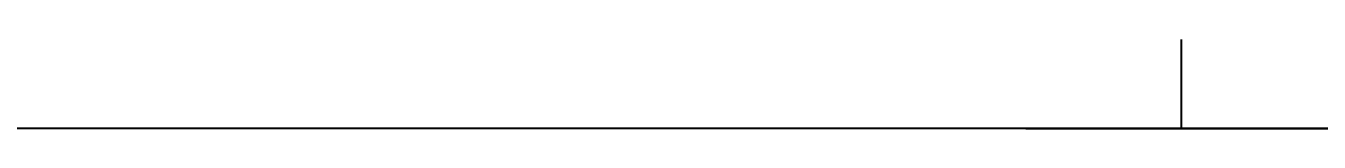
# Model space of a CAD drawing. Header units: millimetres. Extents: x -1593 to 5246, y 0 to 40.
# Drawn here: x 1154 to 1735, y 0 to 40 of the extents above; entities that cross this region are included whole.
import ezdxf
from ezdxf import colors
from ezdxf.entities.mleader import LeaderData, LeaderLine
from ezdxf.math import Vec2, Vec3

# ---------------------------------------------------------------- set-up
doc = ezdxf.new("R2010")
doc.units = ezdxf.units.MM
doc.styles.get("Standard").update_dxf_attribs({"font": ''})
doc.styles.get('Standard').set_extended_font_data('SimSun')

msp = doc.modelspace()

# ---------------------------------------------------------------- hatches: boundary and pattern name
at = {"extrusion": (0, -1, 0)}
h = msp.add_hatch(dxfattribs=at)
h.set_pattern_fill('ANSI31', color=256)
h.paths.add_polyline_path([(1705.4, -876.49), (1700.4, -876.49), (1700.4, -878.99), (1705.4, -878.99)])
h.paths.add_polyline_path([(1705.4, -878.99), (1700.4, -878.99), (1700.4, -883.99), (1705.4, -883.99)])
h.paths.add_polyline_path([(1705.4, -883.99), (1700.4, -883.99), (1700.4, -893.99), (1705.4, -893.99)])
h = msp.add_hatch(dxfattribs=at)
h.set_pattern_fill('ANSI31', color=256)
h.set_pattern_definition([(45, (0, 280), (-2.245064, 2.245064), [])])
h.paths.add_polyline_path([(1705.4, -596.49), (1700.4, -596.49), (1700.4, -598.99), (1705.4, -598.99)])
h.paths.add_polyline_path([(1705.4, -598.99), (1700.4, -598.99), (1700.4, -603.99), (1705.4, -603.99)])
h.paths.add_polyline_path([(1705.4, -603.99), (1700.4, -603.99), (1700.4, -613.99), (1705.4, -613.99)])
h = msp.add_hatch(dxfattribs=at)
h.set_pattern_fill('ANSI31', color=256)
h.set_pattern_definition([(45, (1e-12, 560), (-2.245064, 2.245064), [])])
h.paths.add_polyline_path([(1705.4, -316.49), (1700.4, -316.49), (1700.4, -318.99), (1705.4, -318.99)])
h.paths.add_polyline_path([(1705.4, -318.99), (1700.4, -318.99), (1700.4, -323.99), (1705.4, -323.99)])
h.paths.add_polyline_path([(1705.4, -323.99), (1700.4, -323.99), (1700.4, -333.99), (1705.4, -333.99)])
h = msp.add_hatch(dxfattribs=at)
h.set_pattern_fill('ANSI31', color=256)
h.set_pattern_definition([(45, (1e-12, 840), (-2.245064, 2.245064), [])])
h.paths.add_polyline_path([(1705.4, -36.49), (1700.4, -36.49), (1700.4, -38.99), (1705.4, -38.99)])
h.paths.add_polyline_path([(1705.4, -38.99), (1700.4, -38.99), (1700.4, -43.99), (1705.4, -43.99)])
h.paths.add_polyline_path([(1705.4, -43.99), (1700.4, -43.99), (1700.4, -53.99), (1705.4, -53.99)])
h = msp.add_hatch(dxfattribs=at)
h.set_pattern_fill('ANSI31', color=256)
h.set_pattern_definition([(45, (0, 1120.2206), (-2.245064, 2.245064), [])])
h.paths.add_polyline_path([(1705.4, 243.74), (1700.4, 243.74), (1700.4, 241.24), (1705.4, 241.24)])
h.paths.add_polyline_path([(1705.4, 241.24), (1700.4, 241.24), (1700.4, 236.24), (1705.4, 236.24)])
h.paths.add_polyline_path([(1705.4, 236.24), (1700.4, 236.24), (1700.4, 226.24), (1705.4, 226.24)])
h = msp.add_hatch(dxfattribs=at)
h.set_pattern_fill('ANSI31', color=256)
h.set_pattern_definition([(45, (0, 1257.7206), (-2.245064, 2.245064), [])])
h.paths.add_polyline_path([(1705.4, 381.24), (1700.4, 381.24), (1700.4, 378.74), (1705.4, 378.74)])
h.paths.add_polyline_path([(1705.4, 378.74), (1700.4, 378.74), (1700.4, 373.74), (1705.4, 373.74)])
h.paths.add_polyline_path([(1705.4, 373.74), (1700.4, 373.74), (1700.4, 363.74), (1705.4, 363.74)])

# ---------------------------------------------------------------- linework, layer by layer
msp.add_line((1672.9, 0, -292.89), (1672.9, 40, -292.89))
for p, q in [((1622.9, 0, 507.11), (1602.9, 0, 507.11)), ((1602.9, 0, 507.11), (1602.9, 0, 417.11)), ((1602.9, 0, 417.11), (1602.9, 0, 397.11)), ((1602.9, 0, 397.11), (1652.9, 0, 397.11)), ((1622.9, 0, 1289.81), (1602.9, 0, 1289.81)), ((1602.9, 0, 1289.81), (1602.9, 0, 1199.81)), ((1602.9, 0, 1199.81), (1602.9, 0, 1179.81)), ((1602.9, 0, 1179.81), (1652.9, 0, 1179.81)), ((1622.9, 0, 2792.06), (1602.9, 0, 2792.06)), ((1602.9, 0, 2792.06), (1602.9, 0, 2702.06)), ((1602.9, 0, 2702.06), (1602.9, 0, 2682.06)), ((1602.9, 0, 2682.06), (1652.9, 0, 2682.06)), ((1622.9, 0, 4272.02), (1602.9, 0, 4272.02)), ((1602.9, 0, 4272.02), (1602.9, 0, 4182.02)), ((1602.9, 0, 4182.02), (1602.9, 0, 4162.02)), ((1602.9, 0, 4162.02), (1652.9, 0, 4162.02)), ((1622.9, 0, 5821.3), (1602.9, 0, 5821.3)), ((1602.9, 0, 5821.3), (1602.9, 0, 5731.3)), ((1602.9, 0, 5731.3), (1602.9, 0, 5711.3)), ((1602.9, 0, 5711.3), (1652.9, 0, 5711.3)), ((1642.9, 0, 417.11), (1622.9, 0, 417.11)), ((1622.9, 0, 417.11), (1622.9, 0, 467.11)), ((1622.9, 0, 467.11), (1622.9, 0, 487.11)), ((1622.9, 0, 487.11), (1672.9, 0, 487.11)), ((1652.9, 0, 507.11), (1622.9, 0, 507.11)), ((1672.9, 0, 1269.81), (1622.9, 0, 1269.81)), ((1622.9, 0, 1269.81), (1622.9, 0, 1199.81)), ((1622.9, 0, 1199.81), (1672.9, 0, 1199.81)), ((1652.9, 0, 1289.81), (1622.9, 0, 1289.81)), ((1672.9, 0, 2772.06), (1622.9, 0, 2772.06)), ((1622.9, 0, 2772.06), (1622.9, 0, 2702.06)), ((1622.9, 0, 2702.06), (1672.9, 0, 2702.06)), ((1652.9, 0, 2792.06), (1622.9, 0, 2792.06)), ((1672.9, 0, 4252.02), (1622.9, 0, 4252.02)), ((1622.9, 0, 4252.02), (1622.9, 0, 4182.02)), ((1622.9, 0, 4182.02), (1672.9, 0, 4182.02)), ((1652.9, 0, 4272.02), (1622.9, 0, 4272.02)), ((1672.9, 0, 5801.3), (1622.9, 0, 5801.3)), ((1622.9, 0, 5801.3), (1622.9, 0, 5731.3)), ((1622.9, 0, 5731.3), (1672.9, 0, 5731.3)), ((1652.9, 0, 5821.3), (1622.9, 0, 5821.3)), ((1692.9, 0, 437.11), (1642.9, 0, 437.11)), ((1692.9, 0, 467.11), (1642.9, 0, 467.11)), ((1642.9, 0, 467.11), (1642.9, 0, 437.11)), ((1672.9, 0, 417.11), (1642.9, 0, 417.11)), ((1692.9, 0, 1219.81), (1642.9, 0, 1219.81)), ((1642.9, 0, 1219.81), (1642.9, 0, 1249.81)), ((1642.9, 0, 1249.81), (1692.9, 0, 1249.81)), ((1692.9, 0, 2722.06), (1642.9, 0, 2722.06)), ((1642.9, 0, 2722.06), (1642.9, 0, 2752.06)), ((1642.9, 0, 2752.06), (1692.9, 0, 2752.06)), ((1692.9, 0, 4202.02), (1642.9, 0, 4202.02)), ((1642.9, 0, 4202.02), (1642.9, 0, 4232.02)), ((1642.9, 0, 4232.02), (1692.9, 0, 4232.02)), ((1692.9, 0, 5751.3), (1642.9, 0, 5751.3)), ((1642.9, 0, 5751.3), (1642.9, 0, 5781.3)), ((1642.9, 0, 5781.3), (1692.9, 0, 5781.3)), ((1652.9, 0, 397.11), (1652.9, 0, -1002.89)), ((1652.9, 0, -1002.89), (1652.9, 0, -1022.89)), ((1652.9, 0, -1022.89), (2712.9, 0, -1022.89)), ((1672.9, 0, 557.11), (1652.9, 0, 557.11)), ((1652.9, 0, 557.11), (1652.9, 0, 507.11)), ((1652.9, 0, 5002.02), (1652.9, 0, 4272.02)), ((1692.9, 0, 5042.02), (1652.9, 0, 5042.02)), ((1652.9, 0, 5042.02), (1652.9, 0, 5002.02)), ((1692.9, 0, 3962.02), (1652.9, 0, 3962.02)), ((1652.9, 0, 3962.02), (1652.9, 0, 4002.02)), ((1652.9, 0, 6551.3), (1652.9, 0, 5821.3)), ((1692.9, 0, 6591.3), (1652.9, 0, 6591.3)), ((1652.9, 0, 6591.3), (1652.9, 0, 6551.3)), ((1692.9, 0, 5511.3), (1652.9, 0, 5511.3)), ((1652.9, 0, 5511.3), (1652.9, 0, 5551.3)), ((1652.9, 0, 3522.06), (1652.9, 0, 2792.06)), ((1692.9, 0, 3562.06), (1652.9, 0, 3562.06)), ((1652.9, 0, 3562.06), (1652.9, 0, 3522.06)), ((1692.9, 0, 2482.06), (1652.9, 0, 2482.06)), ((1652.9, 0, 2482.06), (1652.9, 0, 2522.06)), ((1652.9, 0, 2019.81), (1652.9, 0, 1289.81)), ((1692.9, 0, 2059.81), (1652.9, 0, 2059.81)), ((1652.9, 0, 2059.81), (1652.9, 0, 2019.81)), ((1692.9, 0, 979.81), (1652.9, 0, 979.81)), ((1652.9, 0, 979.81), (1652.9, 0, 1019.81)), ((1652.9, 0, 1179.81), (1652.9, 0, 1019.81)), ((1652.9, 0, 5711.3), (1652.9, 0, 5551.3)), ((1652.9, 0, 4162.02), (1652.9, 0, 4002.02)), ((1652.9, 0, 2682.06), (1652.9, 0, 2522.06)), ((1692.9, 0, -1002.89), (1672.9, 0, -1002.89)), ((1672.9, 0, -1002.89), (1672.9, 0, 417.11)), ((1672.9, 0, 487.11), (1672.9, 0, 517.11)), ((1672.9, 0, 517.11), (1672.9, 0, 537.11)), ((1672.9, 0, 537.11), (1862.9, 0, 537.11)), ((1672.9, 0, 417.11), (1672.9, 0, 397.11)), ((1672.9, 0, 377.11), (1682.9, 0, 377.11)), ((1672.9, 0, 487.11), (1672.9, 0, 507.11)), ((2732.9, 0, 557.11), (1672.9, 0, 557.11)), ((1672.9, 0, 5002.02), (1672.9, 0, 4252.02)), ((1692.9, 0, 5022.02), (1672.9, 0, 5022.02)), ((1672.9, 0, 5022.02), (1672.9, 0, 5002.02)), ((1692.9, 0, 3982.02), (1672.9, 0, 3982.02)), ((1672.9, 0, 3982.02), (1672.9, 0, 4002.02)), ((1672.9, 0, 6551.3), (1672.9, 0, 5801.3)), ((1692.9, 0, 6571.3), (1672.9, 0, 6571.3)), ((1672.9, 0, 6571.3), (1672.9, 0, 6551.3)), ((1692.9, 0, 5531.3), (1672.9, 0, 5531.3)), ((1672.9, 0, 5531.3), (1672.9, 0, 5551.3)), ((1672.9, 0, 3522.06), (1672.9, 0, 2772.06)), ((1692.9, 0, 3542.06), (1672.9, 0, 3542.06)), ((1672.9, 0, 3542.06), (1672.9, 0, 3522.06)), ((1692.9, 0, 2502.06), (1672.9, 0, 2502.06)), ((1672.9, 0, 2502.06), (1672.9, 0, 2522.06)), ((1672.9, 0, 2019.81), (1672.9, 0, 1269.81)), ((1692.9, 0, 2039.81), (1672.9, 0, 2039.81)), ((1672.9, 0, 2039.81), (1672.9, 0, 2019.81)), ((1692.9, 0, 999.81), (1672.9, 0, 999.81)), ((1672.9, 0, 999.81), (1672.9, 0, 1019.81)), ((1672.9, 0, 1199.81), (1672.9, 0, 1019.81)), ((1672.9, 0, 5731.3), (1672.9, 0, 5551.3)), ((1672.9, 0, 4182.02), (1672.9, 0, 4002.02)), ((1672.9, 0, 2702.06), (1672.9, 0, 2522.06)), ((1682.9, 0, 377.11), (1682.9, 0, 387.11)), ((1682.9, 0, 387.11), (1692.9, 0, 387.11)), ((1692.9, 0, 517.11), (1692.9, 0, 467.11)), ((1692.9, 0, -982.89), (2692.9, 0, -982.89)), ((2692.9, 0, 517.11), (1692.9, 0, 517.11)), ((2692.9, 0, -982.89), (1692.9, 0, -982.89)), ((1692.9, 0, -982.89), (1692.9, 0, 437.11)), ((1692.9, 0, 467.11), (1692.9, 0, 477.11)), ((1692.9, 0, 467.11), (1692.9, 0, 472.11)), ((2712.9, 0, -1002.89), (1692.9, 0, -1002.89)), ((1692.9, 0, -1002.89), (1692.9, 0, -1002.89)), ((1692.9, 0, 437.11), (1692.9, 0, 417.11)), ((1692.9, 0, 467.11), (1692.9, 0, 517.11)), ((1692.9, 0, 437.11), (1692.9, 0, -982.89)), ((1692.9, 0, -883.99), (1692.9, 0, -878.99)), ((1692.9, 0, -878.99), (1700.4, 0, -878.99)), ((1692.9, 0, -603.99), (1692.9, 0, -598.99)), ((1692.9, 0, -598.99), (1700.4, 0, -598.99)), ((1692.9, 0, -74.86), (1692.9, 0, -69.86)), ((1692.9, 0, 330.14), (1692.9, 0, 335.14)), ((1692.9, 0, 330.14), (1692.9, 0, 320.14)), ((1692.9, 0, -613.99), (1742.9, 0, -613.99)), ((1692.9, 0, -893.99), (1742.9, 0, -893.99)), ((1709.58, 0, -876.49), (1692.9, 0, -876.49)), ((1692.9, 0, -876.49), (1702.9, 0, -876.49)), ((1692.9, 0, -876.49), (1697.9, 0, -876.49)), ((1692.9, 0, -603.99), (1692.9, 0, -598.99)), ((1692.9, 0, -598.99), (1700.4, 0, -598.99)), ((1692.9, 0, -613.99), (1742.9, 0, -613.99)), ((1709.58, 0, -596.49), (1692.9, 0, -596.49)), ((1692.9, 0, -596.49), (1702.9, 0, -596.49)), ((1692.9, 0, -596.49), (1697.9, 0, -596.49)), ((1692.9, 0, -74.86), (1692.9, 0, -69.86)), ((1700.4, 0, -883.99), (1692.9, 0, -883.99)), ((1692.9, 0, -883.99), (1700.4, 0, -883.99)), ((1700.4, 0, -603.99), (1692.9, 0, -603.99)), ((1700.4, 0, -603.99), (1692.9, 0, -603.99)), ((1700.4, 0, -603.99), (1692.9, 0, -603.99)), ((1700.4, 0, -878.99), (1692.9, 0, -878.99)), ((1700.4, 0, -323.99), (1692.9, 0, -323.99)), ((1692.9, 0, -323.99), (1692.9, 0, -318.99)), ((1692.9, 0, -318.99), (1700.4, 0, -318.99)), ((1700.4, 0, -43.99), (1692.9, 0, -43.99)), ((1692.9, 0, -43.99), (1692.9, 0, -38.99)), ((1692.9, 0, -38.99), (1700.4, 0, -38.99)), ((1692.9, 0, -53.99), (1742.9, 0, -53.99)), ((1692.9, 0, -333.99), (1742.9, 0, -333.99)), ((1709.58, 0, -316.49), (1692.9, 0, -316.49)), ((1692.9, 0, -316.49), (1702.9, 0, -316.49)), ((1692.9, 0, -316.49), (1697.9, 0, -316.49)), ((1700.4, 0, -43.99), (1692.9, 0, -43.99)), ((1692.9, 0, -43.99), (1692.9, 0, -38.99)), ((1692.9, 0, -38.99), (1700.4, 0, -38.99)), ((1692.9, 0, -53.99), (1742.9, 0, -53.99)), ((1709.58, 0, -36.49), (1692.9, 0, -36.49)), ((1692.9, 0, -36.49), (1702.9, 0, -36.49)), ((1692.9, 0, -36.49), (1697.9, 0, -36.49)), ((1692.9, 0, -323.99), (1700.4, 0, -323.99)), ((1700.4, 0, -318.99), (1692.9, 0, -318.99)), ((1700.4, 0, -43.99), (1692.9, 0, -43.99)), ((1692.9, 0, 485.36), (1692.9, 0, 490.36)), ((1692.9, 0, 485.36), (1692.9, 0, 490.36)), ((1700.4, 0, 236.24), (1692.9, 0, 236.24)), ((1692.9, 0, 236.24), (1692.9, 0, 241.24)), ((1692.9, 0, 241.24), (1700.4, 0, 241.24)), ((1692.9, 0, 226.24), (1742.9, 0, 226.24)), ((1709.58, 0, 243.74), (1692.9, 0, 243.74)), ((1692.9, 0, 243.74), (1702.9, 0, 243.74)), ((1692.9, 0, 243.74), (1697.9, 0, 243.74)), ((1692.9, 0, 236.24), (1700.4, 0, 236.24)), ((1700.4, 0, 241.24), (1692.9, 0, 241.24)), ((1705.4, 0, 376.24), (1692.9, 0, 376.24)), ((1705.4, 0, 381.24), (1692.9, 0, 381.24)), ((1692.9, 0, 376.24), (1700.4, 0, 376.24)), ((1692.9, 0, 376.24), (1700.4, 0, 376.24)), ((1692.9, 0, 376.24), (1700.4, 0, 376.24)), ((1700.4, 0, 381.24), (1692.9, 0, 381.24)), ((1692.9, 0, 366.24), (1700.4, 0, 366.24)), ((1692.9, 0, 366.24), (1700.4, 0, 366.24)), ((1700.4, 0, 376.24), (1692.9, 0, 376.24)), ((1692.9, 0, 381.24), (1700.4, 0, 381.24)), ((1692.9, 0, 366.24), (1700.4, 0, 366.24)), ((1692.9, 0, 5002.02), (1692.9, 0, 4232.02)), ((1692.9, 0, 4002.02), (2692.9, 0, 4002.02)), ((2692.9, 0, 5002.02), (1692.9, 0, 5002.02)), ((1692.9, 0, 5002.02), (1692.9, 0, 4957.02)), ((1729.58, 0, 4965.34), (1692.9, 0, 4965.34)), ((1729.58, 0, 4038.7), (1692.9, 0, 4038.7)), ((1692.9, 0, 3982.02), (2692.9, 0, 3982.02)), ((2692.9, 0, 5022.02), (1692.9, 0, 5022.02)), ((2692.9, 0, 5042.02), (1692.9, 0, 5042.02)), ((1692.9, 0, 3962.02), (2692.9, 0, 3962.02)), ((2692.9, 0, 4002.02), (1692.9, 0, 4002.02)), ((2692.9, 0, 3982.02), (1692.9, 0, 3982.02)), ((2692.9, 0, 3962.02), (1692.9, 0, 3962.02)), ((1692.9, 0, 4002.02), (1692.9, 0, 4047.02)), ((1729.58, 0, 4038.7), (1692.9, 0, 4038.7)), ((1692.9, 0, 6551.3), (1692.9, 0, 5781.3)), ((1692.9, 0, 5551.3), (2692.9, 0, 5551.3)), ((1692.9, 0, 5531.3), (2692.9, 0, 5531.3)), ((1692.9, 0, 5511.3), (2692.9, 0, 5511.3)), ((2692.9, 0, 6551.3), (1692.9, 0, 6551.3)), ((2692.9, 0, 6571.3), (1692.9, 0, 6571.3)), ((2692.9, 0, 6591.3), (1692.9, 0, 6591.3)), ((2692.9, 0, 5551.3), (1692.9, 0, 5551.3)), ((2692.9, 0, 5531.3), (1692.9, 0, 5531.3)), ((2692.9, 0, 5511.3), (1692.9, 0, 5511.3)), ((1692.9, 0, 5551.3), (1692.9, 0, 5596.3)), ((1692.9, 0, 6551.3), (1692.9, 0, 6501.3)), ((1692.9, 0, 5002.02), (1707.9, 0, 5002.02)), ((1692.9, 0, 4965.34), (1707.9, 0, 4965.34)), ((1692.9, 0, 3522.06), (1692.9, 0, 2752.06)), ((1692.9, 0, 2522.06), (2692.9, 0, 2522.06)), ((1692.9, 0, 2502.06), (2692.9, 0, 2502.06)), ((1692.9, 0, 2482.06), (2692.9, 0, 2482.06)), ((2692.9, 0, 3522.06), (1692.9, 0, 3522.06)), ((2692.9, 0, 3542.06), (1692.9, 0, 3542.06)), ((2692.9, 0, 3562.06), (1692.9, 0, 3562.06)), ((2692.9, 0, 2522.06), (1692.9, 0, 2522.06)), ((2692.9, 0, 2502.06), (1692.9, 0, 2502.06)), ((2692.9, 0, 2482.06), (1692.9, 0, 2482.06)), ((1692.9, 0, 2522.06), (1692.9, 0, 2567.06)), ((1692.9, 0, 3522.06), (1692.9, 0, 3472.06)), ((1692.9, 0, 2019.81), (1692.9, 0, 1249.81)), ((1692.9, 0, 1019.81), (2692.9, 0, 1019.81)), ((1692.9, 0, 999.81), (2692.9, 0, 999.81)), ((1692.9, 0, 979.81), (2692.9, 0, 979.81)), ((2692.9, 0, 2019.81), (1692.9, 0, 2019.81)), ((2692.9, 0, 2039.81), (1692.9, 0, 2039.81)), ((2692.9, 0, 2059.81), (1692.9, 0, 2059.81)), ((2692.9, 0, 1019.81), (1692.9, 0, 1019.81)), ((2692.9, 0, 999.81), (1692.9, 0, 999.81)), ((2692.9, 0, 979.81), (1692.9, 0, 979.81)), ((1692.9, 0, 1019.81), (1692.9, 0, 1064.81)), ((1692.9, 0, 1019.81), (1692.9, 0, 1219.81)), ((1692.9, 0, 1249.81), (1692.9, 0, 1269.81)), ((1692.9, 0, 1219.81), (1692.9, 0, 1019.81)), ((1692.9, 0, 2752.06), (1692.9, 0, 2772.06)), ((1692.9, 0, 4232.02), (1692.9, 0, 4252.02)), ((1692.9, 0, 5781.3), (1692.9, 0, 5801.3)), ((1692.9, 0, 5751.3), (1692.9, 0, 5551.3)), ((1692.9, 0, 4202.02), (1692.9, 0, 4002.02)), ((1692.9, 0, 2722.06), (1692.9, 0, 2522.06)), ((1692.9, 0, 2019.81), (1692.9, 0, 1519.81)), ((1697.9, 0, -876.49), (1697.9, 0, -873.49)), ((1697.9, 0, -873.49), (1702.9, 0, -873.49)), ((1697.9, 0, -873.49), (1700.4, 0, -873.49)), ((1697.9, 0, -596.49), (1697.9, 0, -593.49)), ((1697.9, 0, -593.49), (1702.9, 0, -593.49)), ((1697.9, 0, -593.49), (1700.4, 0, -593.49)), ((1697.9, 0, -316.49), (1697.9, 0, -313.49)), ((1697.9, 0, -313.49), (1702.9, 0, -313.49)), ((1697.9, 0, -313.49), (1700.4, 0, -313.49)), ((1697.9, 0, -36.49), (1697.9, 0, -33.49)), ((1697.9, 0, -33.49), (1702.9, 0, -33.49)), ((1697.9, 0, -33.49), (1700.4, 0, -33.49)), ((1697.9, 0, 243.74), (1697.9, 0, 246.74)), ((1697.9, 0, 246.74), (1702.9, 0, 246.74)), ((1697.9, 0, 246.74), (1700.4, 0, 246.74)), ((1697.9, 0, 384.24), (1702.9, 0, 384.24)), ((1697.9, 0, 384.24), (1700.4, 0, 384.24)), ((1697.9, 0, 384.24), (1697.9, 0, 381.24)), ((1700.4, 0, -873.49), (1700.4, 0, -872.49)), ((1700.4, 0, -873.49), (1700.4, 0, -868.49)), ((1700.4, 0, -868.49), (1705.4, 0, -868.49)), ((1705.4, 0, -893.99), (1700.4, 0, -893.99)), ((1700.4, 0, -893.99), (1700.4, 0, -878.99)), ((1700.4, 0, -593.49), (1700.4, 0, -592.49)), ((1700.4, 0, -593.49), (1700.4, 0, -588.49)), ((1700.4, 0, -588.49), (1705.4, 0, -588.49)), ((1705.4, 0, -613.99), (1700.4, 0, -613.99)), ((1700.4, 0, -613.99), (1700.4, 0, -592.99)), ((1700.4, 0, -876.93), (1700.4, 0, -872.99)), ((1700.4, 0, -876.93), (1700.4, 0, -878.99)), ((1700.4, 0, -313.49), (1700.4, 0, -312.49)), ((1700.4, 0, -313.49), (1700.4, 0, -308.49)), ((1700.4, 0, -308.49), (1705.4, 0, -308.49)), ((1705.4, 0, -333.99), (1700.4, 0, -333.99)), ((1700.4, 0, -333.99), (1700.4, 0, -318.99)), ((1700.4, 0, -316.93), (1700.4, 0, -312.99)), ((1700.4, 0, -33.49), (1700.4, 0, -32.49)), ((1700.4, 0, -33.49), (1700.4, 0, -28.49)), ((1700.4, 0, -28.49), (1705.4, 0, -28.49)), ((1705.4, 0, -53.99), (1700.4, 0, -53.99)), ((1700.4, 0, -53.99), (1700.4, 0, -32.99)), ((1700.4, 0, -316.93), (1700.4, 0, -318.99)), ((1700.4, 0, 246.74), (1700.4, 0, 247.74)), ((1700.4, 0, 246.74), (1700.4, 0, 251.74)), ((1700.4, 0, 251.74), (1705.4, 0, 251.74)), ((1705.4, 0, 226.24), (1700.4, 0, 226.24)), ((1700.4, 0, 226.24), (1700.4, 0, 241.24)), ((1700.4, 0, 243.29), (1700.4, 0, 247.24)), ((1700.4, 0, 243.29), (1700.4, 0, 241.24)), ((1700.4, 0, 384.24), (1700.4, 0, 385.24)), ((1700.4, 0, 384.24), (1700.4, 0, 389.24)), ((1700.4, 0, 389.24), (1705.4, 0, 389.24)), ((1705.4, 0, 363.74), (1700.4, 0, 363.74)), ((1700.4, 0, 363.74), (1700.4, 0, 384.74)), ((1705.4, 0, 363.74), (1700.4, 0, 363.74)), ((1700.4, 0, 363.74), (1700.4, 0, 378.74)), ((1700.4, 0, 380.79), (1700.4, 0, 384.74)), ((1700.4, 0, 380.79), (1700.4, 0, 378.74)), ((1700.4, 0, 381.24), (1705.4, 0, 381.24)), ((1702.9, 0, -873.49), (1707.9, 0, -873.49)), ((1702.9, 0, -593.49), (1707.9, 0, -593.49)), ((1702.9, 0, -313.49), (1707.9, 0, -313.49)), ((1702.9, 0, -33.49), (1707.9, 0, -33.49)), ((1702.9, 0, 246.74), (1707.9, 0, 246.74)), ((1702.9, 0, 384.24), (1707.9, 0, 384.24)), ((1705.4, 0, -868.49), (1705.4, 0, -873.49)), ((1705.4, 0, -873.49), (1705.4, 0, -893.99)), ((1705.4, 0, -588.49), (1705.4, 0, -593.49)), ((1705.4, 0, -593.49), (1705.4, 0, -613.99)), ((1705.4, 0, -878.99), (2680.4, 0, -878.99)), ((2680.4, 0, -878.99), (1705.4, 0, -878.99)), ((2680.4, 0, -883.99), (1705.4, 0, -883.99)), ((2680.4, 0, -603.99), (1705.4, 0, -603.99)), ((2680.4, 0, -603.99), (1705.4, 0, -603.99)), ((2680.4, 0, -603.99), (1705.4, 0, -603.99)), ((1705.4, 0, -598.99), (2680.4, 0, -598.99)), ((1705.4, 0, -598.99), (2680.4, 0, -598.99)), ((1705.4, 0, -883.99), (2680.4, 0, -883.99)), ((2680.4, 0, -323.99), (1705.4, 0, -323.99)), ((1705.4, 0, -318.99), (2680.4, 0, -318.99)), ((2680.4, 0, -43.99), (1705.4, 0, -43.99)), ((1705.4, 0, -38.99), (2680.4, 0, -38.99)), ((1705.4, 0, -308.49), (1705.4, 0, -313.49)), ((1705.4, 0, -313.49), (1705.4, 0, -333.99)), ((2680.4, 0, -43.99), (1705.4, 0, -43.99)), ((1705.4, 0, -38.99), (2680.4, 0, -38.99)), ((1705.4, 0, -28.49), (1705.4, 0, -33.49)), ((1705.4, 0, -33.49), (1705.4, 0, -53.99)), ((1705.4, 0, -323.99), (2680.4, 0, -323.99)), ((2680.4, 0, -318.99), (1705.4, 0, -318.99)), ((2680.4, 0, 236.24), (1705.4, 0, 236.24)), ((1705.4, 0, 241.24), (2680.4, 0, 241.24)), ((1705.4, 0, 251.74), (1705.4, 0, 246.74)), ((1705.4, 0, 246.74), (1705.4, 0, 226.24)), ((1705.4, 0, 236.24), (2680.4, 0, 236.24)), ((2680.4, 0, 241.24), (1705.4, 0, 241.24)), ((2680.4, 0, 376.24), (1705.4, 0, 376.24)), ((1705.4, 0, 381.24), (2680.4, 0, 381.24)), ((1705.4, 0, 376.24), (2680.4, 0, 376.24)), ((2680.4, 0, 381.24), (1705.4, 0, 381.24)), ((1705.4, 0, 376.24), (1742.39, 0, 376.24)), ((1705.4, 0, 376.24), (1708.86, 0, 376.24)), ((1705.4, 0, 376.24), (2680.4, 0, 376.24)), ((2680.4, 0, 381.24), (1705.4, 0, 381.24)), ((1705.4, 0, 366.24), (1742.9, 0, 366.24)), ((1705.4, 0, 366.24), (1742.9, 0, 366.24)), ((1705.4, 0, 389.24), (1705.4, 0, 384.24)), ((1705.4, 0, 384.24), (1705.4, 0, 363.74)), ((2680.4, 0, 376.24), (1705.4, 0, 376.24)), ((1705.4, 0, 381.24), (2680.4, 0, 381.24)), ((1705.4, 0, 366.24), (1742.9, 0, 366.24)), ((1705.4, 0, 384.24), (1705.4, 0, 363.74)), ((1707.9, 0, -873.49), (1707.9, 0, -876.49)), ((1707.9, 0, -593.49), (1707.9, 0, -596.49)), ((1707.9, 0, -313.49), (1707.9, 0, -316.49)), ((1707.9, 0, -33.49), (1707.9, 0, -36.49)), ((1707.9, 0, 246.74), (1707.9, 0, 243.74)), ((1707.9, 0, 384.24), (1707.9, 0, 381.24)), ((1729.58, 0, -813.99), (1729.58, 0, -858.99)), ((1729.58, 0, -858.99), (1729.58, 0, -853.99)), ((1729.58, 0, -853.99), (1729.58, 0, -853.99)), ((1729.58, 0, -533.99), (1729.58, 0, -578.99)), ((1729.58, 0, -578.99), (1729.58, 0, -573.99)), ((1729.58, 0, -573.99), (1729.58, 0, -573.99)), ((1729.58, 0, -813.99), (1729.58, 0, -683.99)), ((1729.58, 0, -683.99), (1737.9, 0, -683.99)), ((1729.58, 0, -533.99), (1729.58, 0, -403.99)), ((1729.58, 0, -403.99), (1737.9, 0, -403.99)), ((1729.58, 0, -253.99), (1729.58, 0, -298.99)), ((1729.58, 0, -298.99), (1729.58, 0, -293.99)), ((1729.58, 0, -293.99), (1729.58, 0, -293.99)), ((1729.58, 0, 26.01), (1729.58, 0, -18.99)), ((1729.58, 0, -18.99), (1729.58, 0, -13.99)), ((1729.58, 0, -13.99), (1729.58, 0, -13.99)), ((1729.58, 0, -253.99), (1729.58, 0, -123.99)), ((1729.58, 0, -123.99), (1737.9, 0, -123.99)), ((1729.58, 0, 26.01), (1729.58, 0, 156.01)), ((1729.58, 0, 156.01), (1737.9, 0, 156.01)), ((1729.58, 0, 306.24), (1729.58, 0, 261.24)), ((1729.58, 0, 261.24), (1729.58, 0, 266.24)), ((1729.58, 0, 266.24), (1729.58, 0, 266.24)), ((1737.9, 0, 306.24), (1729.58, 0, 306.24)), ((1729.58, 0, 4957.02), (1729.58, 0, 4047.02)), ((1729.58, 0, 4047.02), (1729.58, 0, 4038.7)), ((1729.58, 0, 4038.7), (1737.9, 0, 4038.7)), ((1737.9, 0, 4965.34), (1729.58, 0, 4965.34)), ((1729.58, 0, 4965.34), (1729.58, 0, 4957.02)), ((1729.58, 0, 4965.34), (1729.58, 0, 5002.02)), ((1729.58, 0, 4038.7), (1729.58, 0, 4002.02)), ((1737.9, 0, 4038.7), (1729.58, 0, 4038.7)), ((1729.58, 0, 4038.7), (1729.58, 0, 4047.02)), ((1729.58, 0, 4038.7), (1729.58, 0, 4002.02))]:
    msp.add_line(p, q, dxfattribs=at)
at = {"extrusion": (1, 0, 0)}
msp.add_line((1692.9, 0, 517.11), (2692.9, 0, 517.11), dxfattribs=at)
at = {"extrusion": (0, -1, 0)}
for points in [[(1700.4, 4959.67), (1697.9, 4955.34), (1700.4, 4951.01), (1705.4, 4951.01), (1707.9, 4955.34), (1705.4, 4959.67)], [(1700.4, 4044.37), (1697.9, 4048.7), (1700.4, 4053.03), (1705.4, 4053.03), (1707.9, 4048.7), (1705.4, 4044.37)], [(1700.4, 4044.37), (1697.9, 4048.7), (1700.4, 4053.03), (1705.4, 4053.03), (1707.9, 4048.7), (1705.4, 4044.37)]]:
    msp.add_lwpolyline(points, close=True, dxfattribs=at)
for centre in [(1702.9, 4955.34), (1702.9, 4048.7), (1702.9, 4048.7)]:
    msp.add_circle(centre, 2.5, dxfattribs=at)
at = {"color": 2, "extrusion": (0, -1, 0)}
for centre, start, end in [((1722.9, -952.89), 180, 270), ((1722.9, 487.11), 90, 180)]:
    msp.add_arc(centre, 30, start, end, dxfattribs=at)
at = {"extrusion": (0, -1, 0)}
for centre, radius, start, end in [((1722.9, -952.89), 30, 180, 270), ((1709.58, -856.49), 20, 270, 0), ((1709.58, -576.49), 20, 270, 0), ((1709.58, -296.49), 20, 270, 0), ((1709.58, -16.49), 20, 270, 0), ((1709.58, 263.74), 20, 270, 0)]:
    msp.add_arc(centre, radius, start, end, dxfattribs=at)

# ---------------------------------------------------------------- leaders
ml = msp.add_multileader_mtext('Standard')
ml.set_content('支撑隔板的支持架，需焊接在油箱内侧面', color=256)
ml.set_leader_properties()
ml.build(insert=Vec2(0, 0))
ctx = ml.context
ctx.base_point, ctx.char_height, ctx.plane_origin, ctx.plane_y_axis = Vec3(-279.87, 0, 6497.39), 60, Vec3(574.9, 0, 6318.84), Vec3(0, 0, 1)
ctx.text_align_type = 2
notes = []
notes.append((ctx, [(1, (1, 1, 0), (1322.19, 0, 6497.39), (-1, 0), 69.39, [(0, [(1721.32, 0, 6318.84)], 0, [])])]))
ctx.mtext.insert, ctx.mtext.alignment, ctx.mtext.flow_direction, ctx.mtext.extrusion = Vec3(1250.8, 0, 6531.89), 3, 5, Vec3(0, -1)
ml = msp.add_multileader_mtext('Standard')
ml.set_content('固定支架、隔板与支撑架的螺栓', color=256)
ml.set_leader_properties()
ml.build(insert=Vec2(0, 0))
ctx = ml.context
ctx.base_point, ctx.char_height, ctx.plane_origin, ctx.plane_y_axis = Vec3(50.38, 0, -409.94), 60, Vec3(556.48, 0, -588.49), Vec3(0, 0, 1)
ctx.text_align_type = 2
notes.append((ctx, [(1, (1, 1, 0), (1303.77, 0, -409.94), (-1, 0), 69.39, [(0, [(1702.9, 0, -588.49)], 0, [])])]))
ctx.mtext.insert, ctx.mtext.alignment, ctx.mtext.flow_direction, ctx.mtext.extrusion = Vec3(1232.38, 0, -375.44), 3, 5, Vec3(0, -1)
ml = msp.add_multileader_mtext('Standard')
ml.set_content('{\\H0.95833x;聚氨酯隔热材料}保温层', color=256)
ml.set_leader_properties()
ml.build(insert=Vec2(0, 0))
ctx = ml.context
ctx.base_point, ctx.char_height, ctx.plane_origin, ctx.plane_y_axis = Vec3(371.95, 0, 230.23), 60, Vec3(515.1, 0, 51.68), Vec3(0, 0, 1)
ctx.text_align_type = 2
notes.append((ctx, [(1, (1, 1, 0), (1262.39, 0, 230.23), (-1, 0), 69.39, [(0, [(1661.52, 0, 51.68)], 0, [])])]))
ctx.mtext.insert, ctx.mtext.alignment, ctx.mtext.flow_direction, ctx.mtext.extrusion = Vec3(1191, 0, 264.86), 3, 5, Vec3(0, -1)
ml = msp.add_multileader_mtext('Standard')
ml.set_content('固定蓄热球位置的支架', color=256)
ml.set_leader_properties()
ml.build(insert=Vec2(0, 0))
ctx = ml.context
ctx.base_point, ctx.char_height, ctx.plane_origin, ctx.plane_y_axis = Vec3(423.79, 0, 4414.92), 60, Vec3(587.88, 0, 4236.37), Vec3(0, 0, 1)
ctx.text_align_type = 2
notes.append((ctx, [(1, (1, 1, 0), (1335.17, 0, 4414.92), (-1, 0), 69.39, [(0, [(1734.3, 0, 4236.37)], 0, [])])]))
ctx.mtext.insert, ctx.mtext.alignment, ctx.mtext.flow_direction, ctx.mtext.extrusion = Vec3(1263.79, 0, 4449.26), 3, 5, Vec3(0, -1)
ml = msp.add_multileader_mtext('Standard')
ml.set_content('蓄热球的排布', color=256)
ml.set_leader_properties()
ml.build(insert=Vec2(0, 0))
ctx = ml.context
ctx.base_point, ctx.char_height, ctx.plane_origin, ctx.plane_y_axis = Vec3(679.72, 0, 4798.49), 60, Vec3(506.48, 0, 4619.94), Vec3(0, 0, 1)
ctx.text_align_type = 2
notes.append((ctx, [(1, (1, 1, 0), (1253.77, 0, 4798.49), (-1, 0), 69.39, [(0, [(1652.9, 0, 4619.94)], 0, [])])]))
ctx.mtext.insert, ctx.mtext.alignment, ctx.mtext.flow_direction, ctx.mtext.extrusion = Vec3(1182.38, 0, 4832.99), 3, 5, Vec3(0, -1)
ml = msp.add_multileader_mtext('Standard')
ml.set_content('隔板上的漏油孔', color=256)
ml.set_leader_properties()
ml.build(insert=Vec2(0, 0))
ctx = ml.context
ctx.base_point, ctx.char_height, ctx.plane_origin, ctx.plane_y_axis = Vec3(715.05, 0, 6229.85), 60, Vec3(626.48, 0, 6051.3), Vec3(0, 0, 1)
ctx.text_align_type = 2
notes.append((ctx, [(1, (1, 1, 0), (1373.77, 0, 6229.85), (-1, 0), 69.39, [(0, [(1772.9, 0, 6051.3)], 0, [])])]))
ctx.mtext.insert, ctx.mtext.alignment, ctx.mtext.flow_direction, ctx.mtext.extrusion = Vec3(1302.38, 0, 6264.35), 3, 5, Vec3(0, -1)
ml = msp.add_multileader_mtext('Standard')
ml.set_content('油箱的壁厚', color=256)
ml.set_leader_properties()
ml.build(insert=Vec2(0, 0))
ctx = ml.context
ctx.base_point, ctx.char_height, ctx.plane_origin, ctx.plane_y_axis = Vec3(793.99, 0, -51.46), 60, Vec3(537.75, 0, -230.01), Vec3(0, 0, 1)
ctx.text_align_type = 2
notes.append((ctx, [(1, (1, 1, 0), (1285.04, 0, -51.46), (-1, 0), 69.39, [(0, [(1684.18, 0, -230.01)], 0, [])])]))
ctx.mtext.insert, ctx.mtext.alignment, ctx.mtext.flow_direction, ctx.mtext.extrusion = Vec3(1213.66, 0, -17.29), 3, 5, Vec3(0, -1)
ml = msp.add_multileader_mtext('Standard')
ml.set_content('螺纹密封', color=256)
ml.set_leader_properties()
ml.build(insert=Vec2(0, 0))
ctx = ml.context
ctx.base_point, ctx.char_height, ctx.plane_origin, ctx.plane_y_axis = Vec3(876.72, 0, 560.66), 60, Vec3(536.48, 0, 382.11), Vec3(0, 0, 1)
ctx.text_align_type = 2
notes.append((ctx, [(1, (1, 1, 0), (1283.77, 0, 560.66), (-1, 0), 69.39, [(0, [(1682.9, 0, 382.11)], 0, [])])]))
ctx.mtext.insert, ctx.mtext.alignment, ctx.mtext.flow_direction, ctx.mtext.extrusion = Vec3(1212.38, 0, 594.83), 3, 5, Vec3(0, -1)
ml = msp.add_multileader_mtext('Standard')
ml.set_content('{\\H0.95833x;出油口}', color=256)
ml.set_leader_properties()
ml.build(insert=Vec2(0, 0))
ctx = ml.context
ctx.base_point, ctx.char_height, ctx.plane_origin, ctx.plane_y_axis = Vec3(907.41, 0, 1409.51), 60, Vec3(456.48, 0, 1230.96), Vec3(0, 0, 1)
ctx.text_align_type = 2
notes.append((ctx, [(1, (1, 1, 0), (1203.77, 0, 1409.51), (-1, 0), 69.39, [(0, [(1602.9, 0, 1230.96)], 0, [])])]))
ctx.mtext.insert, ctx.mtext.alignment, ctx.mtext.flow_direction, ctx.mtext.extrusion = Vec3(1132.38, 0, 1443.19), 3, 5, Vec3(0, -1)
ml = msp.add_multileader_mtext('Standard')
ml.set_content('{\\H0.95833x;热电偶插孔}', color=256)
ml.set_leader_properties()
ml.build(insert=Vec2(0, 0))
ctx = ml.context
ctx.base_point, ctx.char_height, ctx.plane_origin, ctx.plane_y_axis = Vec3(994.8, 0, 1698.36), 60, Vec3(721.48, 0, 1519.81), Vec3(0, 0, 1)
ctx.text_align_type = 2
notes.append((ctx, [(1, (1, 1, 0), (1468.77, 0, 1698.36), (-1, 0), 69.39, [(0, [(1867.9, 0, 1519.81)], 0, [])])]))
ctx.mtext.insert, ctx.mtext.alignment, ctx.mtext.flow_direction, ctx.mtext.extrusion = Vec3(1397.38, 0, 1732.67), 3, 5, Vec3(0, -1)
ml = msp.add_multileader_mtext('Standard')
ml.set_content('置于支撑架之上的多孔隔板', color=256)
ml.set_leader_properties()
ml.build(insert=Vec2(0, 0))
ctx = ml.context
ctx.base_point, ctx.char_height, ctx.plane_origin, ctx.plane_y_axis = Vec3(1144.88, 0, 6740.65), 60, Vec3(957.74, 0, 5826.32), Vec3(0, 0, 1)
ctx.text_align_type = 2
notes.append((ctx, [(1, (1, 1, 0), (2235.6, 0, 6740.65), (-1, 0), 69.39, [(0, [(2071.09, 0, 6394.76)], 0, [])])]))
ctx.mtext.insert, ctx.mtext.alignment, ctx.mtext.flow_direction, ctx.mtext.extrusion = Vec3(2164.22, 0, 6775.15), 3, 5, Vec3(0, -1)
ml = msp.add_multileader_mtext('Standard')
ml.set_content('{\\H0.95833x;热电偶插孔}', color=256)
ml.set_leader_properties()
ml.build(insert=Vec2(0, 0))
ctx = ml.context
ctx.base_point, ctx.char_height, ctx.plane_origin, ctx.plane_y_axis = Vec3(1249.8, 0, 3200.61), 60, Vec3(976.48, 0, 3022.06), Vec3(0, 0, 1)
ctx.text_align_type = 2
notes.append((ctx, [(1, (1, 1, 0), (1723.77, 0, 3200.61), (-1, 0), 69.39, [(0, [(2122.9, 0, 3022.06)], 0, [])])]))
ctx.mtext.insert, ctx.mtext.alignment, ctx.mtext.flow_direction, ctx.mtext.extrusion = Vec3(1652.38, 0, 3234.92), 3, 5, Vec3(0, -1)
ml = msp.add_multileader_mtext('Standard')
ml.set_content('{\\H0.95833x;热电偶插孔}', color=256)
ml.set_leader_properties()
ml.build(insert=Vec2(0, 0))
ctx = ml.context
ctx.base_point, ctx.char_height, ctx.plane_origin, ctx.plane_y_axis = Vec3(1301.38, 0, 3133.07), 60, Vec3(1028.06, 0, 2954.52), Vec3(0, 0, 1)
ctx.text_align_type = 2
notes.append((ctx, [(1, (1, 1, 0), (1775.35, 0, 3133.07), (-1, 0), 69.39, [(0, [(2174.49, 0, 2954.52)], 0, [])])]))
ctx.mtext.insert, ctx.mtext.alignment, ctx.mtext.flow_direction, ctx.mtext.extrusion = Vec3(1703.97, 0, 3167.38), 3, 5, Vec3(0, -1)
ml = msp.add_multileader_mtext('Standard')
ml.set_content('{\\H0.95833x;热电偶插孔}', color=256)
ml.set_leader_properties()
ml.build(insert=Vec2(0, 0))
ctx = ml.context
ctx.base_point, ctx.char_height, ctx.plane_origin, ctx.plane_y_axis = Vec3(1301.38, 0, 2933.07), 60, Vec3(1028.06, 0, 2754.52), Vec3(0, 0, 1)
ctx.text_align_type = 2
notes.append((ctx, [(1, (1, 1, 0), (1775.35, 0, 2933.07), (-1, 0), 69.39, [(0, [(2174.49, 0, 2754.52)], 0, [])])]))
ctx.mtext.insert, ctx.mtext.alignment, ctx.mtext.flow_direction, ctx.mtext.extrusion = Vec3(1703.97, 0, 2967.38), 3, 5, Vec3(0, -1)
for ctx, leaders in notes:
    for number, flags, end, landing, length, lines in leaders:
        leader = LeaderData()
        leader.index, (leader.has_last_leader_line, leader.has_dogleg_vector, leader.attachment_direction) = number, flags
        leader.last_leader_point, leader.dogleg_vector, leader.dogleg_length = Vec3(end), Vec3(landing), length
        for number, points, colour, breaks in lines:
            line = LeaderLine()
            line.index, line.vertices, line.color, line.breaks = number, Vec3.list(points), colors.encode_raw_color(colour), breaks
            leader.lines.append(line)
        ctx.leaders.append(leader)

doc.saveas('drawing.dxf')
